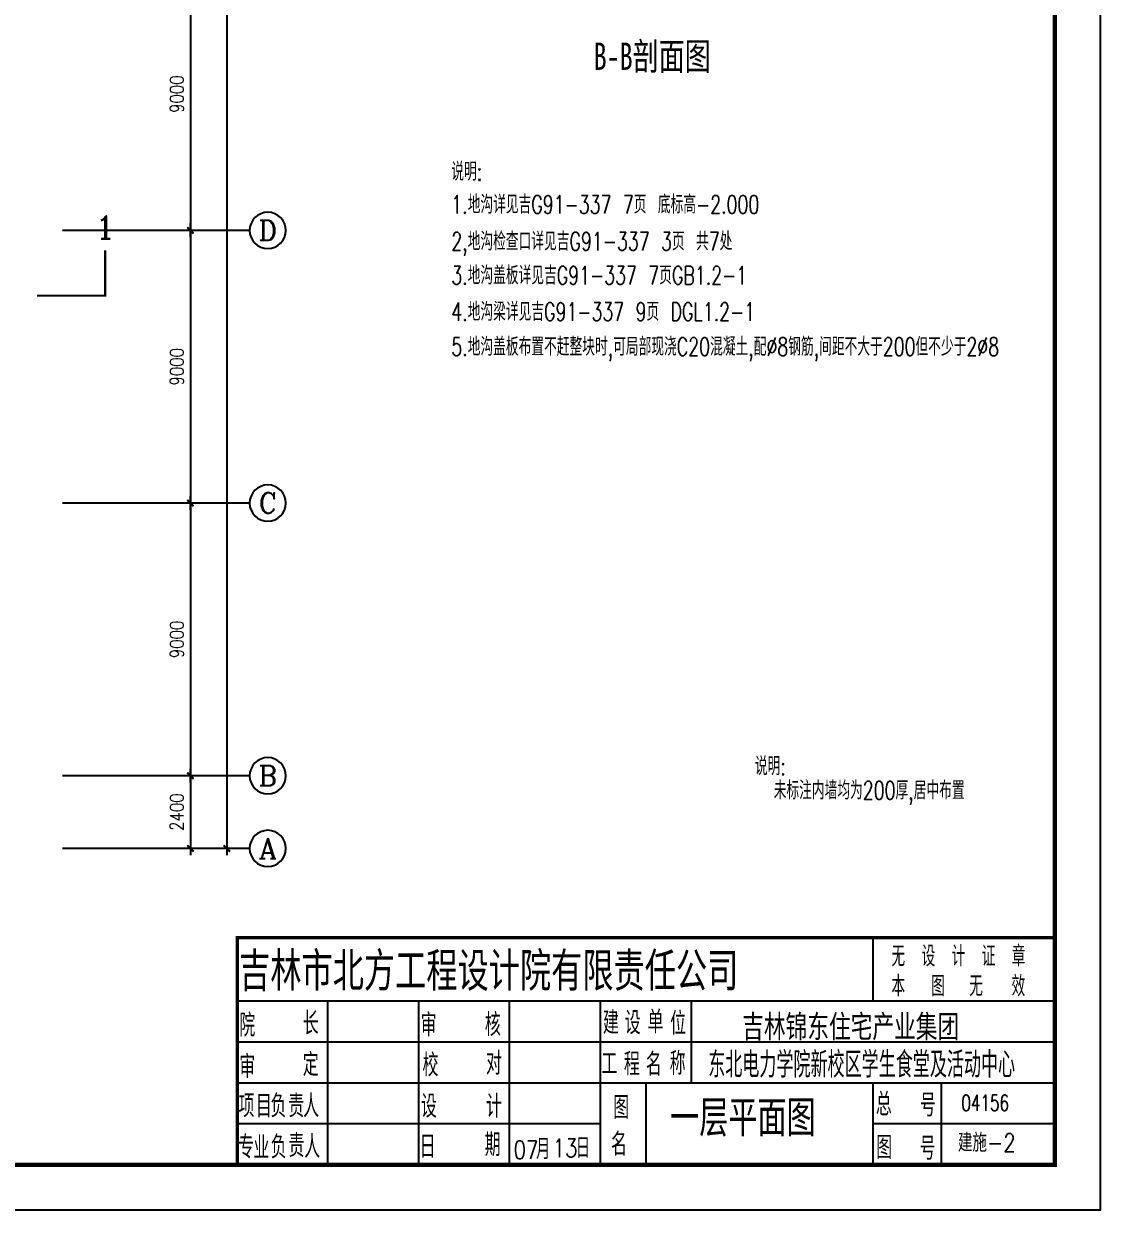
# Model space of a CAD drawing. Extents: x -55219 to 470149, y 494712 to 780039.
# Drawn here: x 35407 to 70931, y 593781 to 632948 of the extents above; entities that cross this region are included whole.
import ezdxf
from ezdxf.enums import TextEntityAlignment as Align

# ---------------------------------------------------------------- set-up
doc = ezdxf.new("R2010")
doc.units = 0
doc.header["$LTSCALE"] = 1500
doc.header["$MEASUREMENT"] = 0
doc.layers.get('0').update_dxf_attribs({"linetype": 'CONTINUOUS'})
doc.layers.get('DEFPOINTS').update_dxf_attribs({"linetype": 'CONTINUOUS'})
for name, color, linetype in [('AXIS', 3, 'CONTINUOUS'), ('AXIS_TEXT', 7, 'CONTINUOUS'), ('B1', 3, 'CONTINUOUS'), ('GPSCOMMON', 7, 'CONTINUOUS'), ('LVTRY', 6, 'CONTINUOUS'), ('PUB_DIM', 3, 'CONTINUOUS'), ('PUB_TEXT', 7, 'CONTINUOUS'), ('PUB_TITLE', 4, 'CONTINUOUS'), ('文字和字符', 3, 'CONTINUOUS')]:
    doc.layers.add(name, color=color, linetype=linetype)
doc.styles.add('-宋体', font='', dxfattribs={"width": 0.7})
doc.styles.add('_HZTXT', font='txt.shx', dxfattribs={"width": 0.8, "bigfont": 'hztxt.shx'})
doc.styles.add('COMP', font='complex', dxfattribs={"bigfont": 'hztxt'})
doc.styles.add('COMPLEX', font='COMPLEX')
doc.styles.add('DIM_FONT', font='SIMPLEX.shx', dxfattribs={"width": 0.8})
doc.styles.add('GPSXW', font='txt.shx', dxfattribs={"width": 0.8, "bigfont": 'hztxt.shx'})
doc.styles.add('H1', font='')
doc.styles.add('STY10', font='TXT', dxfattribs={"width": 0.7, "bigfont": 'HZTXT'})
doc.styles.add('STY13', font='TXT.shx', dxfattribs={"width": 0.7, "bigfont": 'STK.shx'})
doc.styles.add('STY3', font='TXT', dxfattribs={"width": 0.85, "bigfont": 'STK'})
doc.styles.add('STY7', font='TXT', dxfattribs={"width": 0.7, "bigfont": 'HZTXT'})
doc.styles.add('STY8', font='TXT', dxfattribs={"width": 0.7, "bigfont": 'HZTXT'})
doc.styles.add('STY9', font='TXT', dxfattribs={"width": 0.7, "bigfont": 'HZTXT'})
doc.styles.get('-宋体').set_extended_font_data('SimSun')
doc.styles.get('H1').set_extended_font_data('SimSun')
doc.dimstyles.new('AXIS150', dxfattribs={"dimscale": 1.5, "dimtxt": 300, "dimasz": 1, "dimexe": 250, "dimexo": 300, "dimgap": 150, "dimtad": 1, "dimdec": 0, "dimzin": 0, "dimdsep": 46, "dimtxsty": 'DIM_FONT', "dimblk": '_DIMX', "dimcen": 0.09, "dimse1": 1, "dimse2": 1, "dimclrt": 7, "dimadec": 0, "dimazin": 0, "dimtfac": 1, "dimtdec": 0, "dimtix": 1, "dimtmove": 2, "dimatfit": 3, "dimldrblk": '_DIMX', "dimfxl": 1, "dimtolj": 1, "dimtzin": 0, "dimarcsym": 0})

# ---------------------------------------------------------------- blocks, each defined once
blk = doc.blocks.new('_AXISO')
blk.add_circle((0, 0), 0.5)
at = {"layer": 'AXIS_TEXT', "style": 'COMPLEX', "width": 1.041667}
blk.add_attdef('A', text='', height=0.56, dxfattribs=at).set_placement((-0.25, -0.28), (0.25, -0.28), align=Align.FIT)
blk = doc.blocks.new('_DIMX')
blk.add_line((-150, 0), (150, 0))
at = {"const_width": 50}
blk.add_lwpolyline([(-70, -70), (70, 70)], dxfattribs=at)
blk = doc.blocks.new('*D59')
at = {"color": 0, "linetype": 'ByBlock'}
blk.add_line((40909, 635122), (40909, 626125), dxfattribs=at)
at = {"layer": 'DEFPOINTS', "color": 0, "linetype": 'ByBlock'}
for p in [(36688, 635124), (36688, 626124), (40909, 626124)]:
    blk.add_point(p, dxfattribs=at)
at = {"color": 0, "linetype": 'ByBlock', "xscale": 1.5, "yscale": 1.5, "zscale": 1.5}
for p, rotation in [((40909, 635124), 90), ((40909, 626124), 270)]:
    blk.add_blockref('_DIMX', p, dxfattribs=dict(at, rotation=rotation))
at = {"color": 7, "linetype": 'ByBlock', "insert": (40459, 630624), "char_height": 450, "attachment_point": 5, "rotation": 90, "style": 'DIM_FONT'}
blk.add_mtext('\\A1;9000', dxfattribs=at)
blk = doc.blocks.new('*D60')
at = {"color": 0, "linetype": 'ByBlock'}
blk.add_line((40909, 626122), (40909, 617125), dxfattribs=at)
at = {"layer": 'DEFPOINTS', "color": 0, "linetype": 'ByBlock'}
for p in [(36688, 626124), (36688, 617124), (40909, 617124)]:
    blk.add_point(p, dxfattribs=at)
at = {"color": 0, "linetype": 'ByBlock', "xscale": 1.5, "yscale": 1.5, "zscale": 1.5}
for p, rotation in [((40909, 626124), 90), ((40909, 617124), 270)]:
    blk.add_blockref('_DIMX', p, dxfattribs=dict(at, rotation=rotation))
at = {"color": 7, "linetype": 'ByBlock', "insert": (40459, 621624), "char_height": 450, "attachment_point": 5, "rotation": 90, "style": 'DIM_FONT'}
blk.add_mtext('\\A1;9000', dxfattribs=at)
blk = doc.blocks.new('*D61')
at = {"color": 0, "linetype": 'ByBlock'}
blk.add_line((42109, 671122), (42109, 605725), dxfattribs=at)
at = {"layer": 'DEFPOINTS', "color": 0, "linetype": 'ByBlock'}
for p in [(36688, 671124), (36688, 605724), (42109, 605724)]:
    blk.add_point(p, dxfattribs=at)
at = {"color": 0, "linetype": 'ByBlock', "xscale": 1.5, "yscale": 1.5, "zscale": 1.5}
for p, rotation in [((42109, 671124), 90), ((42109, 605724), 270)]:
    blk.add_blockref('_DIMX', p, dxfattribs=dict(at, rotation=rotation))
at = {"color": 7, "linetype": 'ByBlock', "insert": (41659, 638424), "char_height": 450, "attachment_point": 5, "rotation": 90, "style": 'DIM_FONT'}
blk.add_mtext('\\A1;65400', dxfattribs=at)
blk = doc.blocks.new('*D62')
at = {"color": 0, "linetype": 'ByBlock'}
blk.add_line((40909, 608122), (40909, 605725), dxfattribs=at)
at = {"layer": 'DEFPOINTS', "color": 0, "linetype": 'ByBlock'}
for p in [(36688, 608124), (36688, 605724), (40909, 605724)]:
    blk.add_point(p, dxfattribs=at)
at = {"color": 0, "linetype": 'ByBlock', "xscale": 1.5, "yscale": 1.5, "zscale": 1.5}
for p, rotation in [((40909, 608124), 90), ((40909, 605724), 270)]:
    blk.add_blockref('_DIMX', p, dxfattribs=dict(at, rotation=rotation))
at = {"color": 7, "linetype": 'ByBlock', "insert": (40459, 606924), "char_height": 450, "attachment_point": 5, "rotation": 90, "style": 'DIM_FONT'}
blk.add_mtext('\\A1;2400', dxfattribs=at)
blk = doc.blocks.new('*D63')
at = {"color": 0, "linetype": 'ByBlock'}
blk.add_line((40909, 617122), (40909, 608125), dxfattribs=at)
at = {"layer": 'DEFPOINTS', "color": 0, "linetype": 'ByBlock'}
for p in [(36688, 617124), (36688, 608124), (40909, 608124)]:
    blk.add_point(p, dxfattribs=at)
at = {"color": 0, "linetype": 'ByBlock', "xscale": 1.5, "yscale": 1.5, "zscale": 1.5}
for p, rotation in [((40909, 617124), 90), ((40909, 608124), 270)]:
    blk.add_blockref('_DIMX', p, dxfattribs=dict(at, rotation=rotation))
at = {"color": 7, "linetype": 'ByBlock', "insert": (40459, 612624), "char_height": 450, "attachment_point": 5, "rotation": 90, "style": 'DIM_FONT'}
blk.add_mtext('\\A1;9000', dxfattribs=at)
blk = doc.blocks.new('_SECTION')
at = {"const_width": 0.1}
blk.add_lwpolyline([(2, 0), (0, 0), (0, 3)], dxfattribs=at)
at = {"style": 'COMP'}
blk.add_attdef('A', text='', height=1, dxfattribs=at).set_placement((3, 0), align=Align.MIDDLE)

msp = doc.modelspace()

# ---------------------------------------------------------------- linework, layer by layer
at = {"color": 3, "linetype": 'Continuous'}
for p, q in [((63430.6, 602781.4), (63430.6, 600681.4)), ((69430.6, 595281.4), (69430.6, 602781.4)), ((69430.6, 600681.4), (42430.6, 600681.4)), ((45430.6, 600681.4), (45430.6, 595281.4)), ((48430.6, 600681.4), (48430.6, 595281.4)), ((51430.6, 600681.4), (51430.6, 595281.4)), ((54430.6, 600681.4), (54430.6, 595281.4)), ((57430.6, 600681.4), (57430.6, 597981.4)), ((69430.6, 599331.4), (42430.6, 599331.4)), ((69430.6, 597981.4), (42430.6, 597981.4)), ((55930.6, 597981.4), (55930.6, 595281.4)), ((63430.6, 597981.4), (63430.6, 595281.4)), ((65680.6, 597981.4), (65680.6, 595281.4)), ((54430.6, 596631.4), (42430.6, 596631.4)), ((69468.7, 596631.4), (63430.6, 596631.4))]:
    msp.add_line(p, q, dxfattribs=at)
at = {"color": 3}
msp.add_line((42430.6, 595281.4), (69430.6, 595281.4), dxfattribs=at)
at = {"layer": 'AXIS'}
for p, q in [((42859.4, 626124), (36688, 626124)), ((42859.4, 617124), (36688, 617124)), ((42859.4, 608124), (36688, 608124)), ((42859.4, 605724), (36688, 605724))]:
    msp.add_line(p, q, dxfattribs=at)
at = {"layer": 'GPSCOMMON', "color": 1, "const_width": 105}
msp.add_lwpolyline([(42454.7, 595281.4), (42454.7, 602781.4), (69454.7, 602781.4)], dxfattribs=at)
at = {"layer": 'PUB_TITLE'}
msp.add_lwpolyline([(-55219.4, 593781.4), (-55219.4, 682881.4), (70930.6, 682881.4), (70930.6, 593781.4)], close=True, dxfattribs=at)
at = {"layer": 'PUB_TITLE', "const_width": 150}
msp.add_lwpolyline([(-51469.4, 595281.4), (69430.6, 595281.4), (69430.6, 681381.4), (-51469.4, 681381.4)], close=True, dxfattribs=at)

# ---------------------------------------------------------------- block references
at = {"layer": 'AXIS'}
ref = msp.add_blockref('_AXISO', (43459.4, 626124), dxfattribs=dict(at, xscale=-1200, yscale=1200, zscale=1200))
ref.add_attrib('A', 'D', dxfattribs={"layer": 'AXIS_TEXT', "height": 672, "style": 'COMPLEX', "width": 1.102941}).set_placement((43159.4, 625788), (43759.4, 625788), align=Align.FIT)
ref = msp.add_blockref('_AXISO', (43459.4, 617124), dxfattribs=dict(at, xscale=-1200, yscale=1200, zscale=1200))
ref.add_attrib('A', 'C', dxfattribs={"layer": 'AXIS_TEXT', "height": 672, "style": 'COMPLEX', "width": 1.25}).set_placement((43159.4, 616788), (43759.4, 616788), align=Align.FIT)
ref = msp.add_blockref('_AXISO', (43459.4, 608124), dxfattribs=dict(at, xscale=-1200, yscale=1200, zscale=1200))
ref.add_attrib('A', 'B', dxfattribs={"layer": 'AXIS_TEXT', "height": 672, "style": 'COMPLEX', "width": 1.102941}).set_placement((43159.4, 607788), (43759.4, 607788), align=Align.FIT)
ref = msp.add_blockref('_AXISO', (43459.4, 605724), dxfattribs=dict(at, xscale=-1200, yscale=1200, zscale=1200))
ref.add_attrib('A', 'A', dxfattribs={"layer": 'AXIS_TEXT', "height": 672, "style": 'COMPLEX', "width": 1.041667}).set_placement((43159.4, 605388), (43759.4, 605388), align=Align.FIT)
at = {"layer": 'PUB_DIM'}
ref = msp.add_blockref('_SECTION', (38096.1, 623972.5), dxfattribs=dict(at, xscale=750, yscale=750, zscale=750, rotation=89.99999999999999))
ref.add_attrib('A', '1', dxfattribs={"layer": '0', "height": 750, "style": 'COMP'}).set_placement((38096.1, 626222.5), align=Align.MIDDLE)

# ---------------------------------------------------------------- texts
at = {"color": 3, "linetype": 'Continuous'}
for s, height, style, width, p in [('吉林市北方工程设计院有限责任公司', 1275, 'STY3', 0.85, (42514.6, 601025.6)), ('单', 750, 'STY9', 0.7, (55991.3, 599620)), ('院', 750, 'STY8', 0.7, (42520.3, 599514)), ('长', 750, 'STY8', 0.7, (44616.4, 599578.5)), ('审', 750, 'STY8', 0.7, (48506.5, 599522.9)), ('核', 750, 'STY8', 0.7, (50625, 599529)), ('建', 750, 'STY9', 0.7, (54519.4, 599598.2)), ('设', 750, 'STY9', 0.7, (55238.8, 599591.3)), ('位', 750, 'STY9', 0.7, (56737.7, 599577.6)), ('审', 750, 'STY8', 0.7, (42520.3, 598148.5)), ('定', 750, 'STY8', 0.7, (44616.4, 598213)), ('校', 750, 'STY8', 0.7, (48566.1, 598196.8)), ('对', 750, 'STY8', 0.7, (50660.7, 598255.3)), ('工', 750, 'STY9', 0.7, (54470.8, 598237.8)), ('程', 750, 'STY9', 0.7, (55211.8, 598230.9)), ('名', 750, 'STY9', 0.7, (55934.8, 598224.1)), ('称', 750, 'STY9', 0.7, (56722.1, 598252.7)), ('总', 750, 'STY7', 0.7, (63525.7, 596906.7)), ('目', 750, 'STY8', 0.7, (43070.3, 596848.4)), ('负', 750, 'STY8', 0.7, (43549.6, 596848.4)), ('责', 750, 'STY8', 0.7, (44135.8, 596848.4)), ('人', 750, 'STY8', 0.7, (44627.8, 596848.4)), ('设', 750, 'STY8', 0.7, (48513.7, 596839.1)), ('计', 750, 'STY8', 0.7, (50662.8, 596837.4)), ('图', 750, 'STY10', 0.7, (54859.4, 596797.8)), ('号', 750, 'STY7', 0.7, (64979.1, 596875)), ('04156', 525, 'STY7', 0.7, (66347.4, 597061.8)), ('业', 750, 'STY8', 0.7, (42987.5, 595473)), ('负', 750, 'STY8', 0.7, (43555.9, 595495.2)), ('责', 750, 'STY8', 0.7, (44143.8, 595532.8)), ('人', 750, 'STY8', 0.7, (44662.4, 595507.9)), ('日', 750, 'STY8', 0.7, (48469.9, 595508.1)), ('期', 750, 'STY8', 0.7, (50616.8, 595565.8)), ('月', 675, 'STY8', 0.7, (52311.8, 595466.9)), ('日', 675, 'STY8', 0.7, (53625.6, 595501.7)), ('名', 750, 'STY10', 0.7, (54786.1, 595584.6)), ('图', 750, 'STY7', 0.7, (63536.8, 595479.1)), ('号', 750, 'STY7', 0.7, (64970.5, 595447.7))]:
    msp.add_text(s, height=height, dxfattribs=dict(at, style=style, width=width)).set_placement(p)
at = {"color": 3}
for s, height, style, width, p in [('无', 675, 'STY13', 0.7, (64042, 601830.2)), ('设', 675, 'STY13', 0.7, (65034.8, 601830.2)), ('计', 675, 'STY13', 0.7, (66027.6, 601830.2)), ('证', 675, 'STY13', 0.7, (67020.4, 601830.2)), ('章', 675, 'STY13', 0.7, (68013.2, 601830.2)), ('本', 675, 'STY13', 0.7, (64042, 600842.8)), ('图', 675, 'STY13', 0.7, (65353.7, 600842.8)), ('无', 675, 'STY13', 0.7, (66607.5, 600842.8)), ('效', 675, 'STY13', 0.7, (68005.9, 600842.8)), ('13', 600, 'GPSXW', 0.8, (52859.4, 595536.4)), ('07', 600, 'GPSXW', 0.8, (51570.6, 595475.2))]:
    msp.add_text(s, height=height, dxfattribs=dict(at, style=style, width=width)).set_placement(p)
at = {"linetype": 'Continuous', "style": 'STY8', "width": 0.7}
for s, p in [('项', (42495.3, 596848.4)), ('专', (42482.9, 595494.4))]:
    msp.add_text(s, height=750, dxfattribs=at).set_placement(p)
at = {"layer": 'B1', "color": 3, "style": '_HZTXT', "width": 0.8}
msp.add_text('建施-2', height=600, dxfattribs=at).set_placement((66233.7, 595715.1))
at = {"layer": 'LVTRY', "style": '_HZTXT', "width": 0.8}
msp.add_text('一层平面图', height=1200, dxfattribs=at).set_placement((56738.8, 596218.5))
at = {"layer": 'PUB_TEXT', "width": 0.7}
for s, height, style, p in [('B-B剖面图', 900, '-宋体', (54215.3, 631424.6)), ('说明:', 600, '_HZTXT', (49516.4, 627767.2)), ('1.地沟详见吉G91-337 7页 底标高-2.000', 600, '_HZTXT', (49516.4, 626682.1)), ('2,地沟检查口详见吉G91-337 3页 共7处', 600, '_HZTXT', (49516.4, 625464.9)), ('3.地沟盖板详见吉G91-337 7页GB1.2-1   ', 600, '_HZTXT', (49516.4, 624343.1)), ('4.地沟梁详见吉G91-337 9页 DGL1.2-1  ', 600, '_HZTXT', (49516.4, 623141.3)), ('5.地沟盖板布置不赶整块时,可局部现浇C20混凝土,配%%C8钢筋,间距不大于200但不少于2%%C8', 600, '_HZTXT', (49516.4, 621987.8)), ('说明:', 600, '_HZTXT', (59533.6, 608141.8)), ('未标注内墙均为200厚,居中布置', 600, '_HZTXT', (60155.1, 607343.3))]:
    msp.add_text(s, height=height, dxfattribs=dict(at, style=style)).set_placement(p)
at = {"layer": '文字和字符', "color": 2, "style": 'H1'}
for s, width, p in [('吉林锦东住宅产业集团', 0.7, (59114.8, 599474.7)), ('东北电力学院新校区学生食堂及活动中心', 0.55, (57993.5, 598241.6))]:
    msp.add_text(s, height=750, dxfattribs=dict(at, width=width)).set_placement(p)

# ---------------------------------------------------------------- dimensions: what is measured, and where the dimension line sits
at = {"layer": 'AXIS'}
dim = msp.add_aligned_dim(p1=(36688, 671124), p2=(36688, 605724), distance=5421.4, dimstyle='AXIS150', dxfattribs=at)
dim.commit()
dim.dimension.update_dxf_attribs({"geometry": '*D61', "text_midpoint": (41659.4, 638424)})
for base, p1, p2, picture, middle in [((40909.4, 626124), (36688, 635124), (36688, 626124), '*D59', (40459.4, 630624)), ((40909.4, 617124), (36688, 626124), (36688, 617124), '*D60', (40459.4, 621624)), ((40909.4, 608124), (36688, 617124), (36688, 608124), '*D63', (40459.4, 612624)), ((40909.4, 605724), (36688, 608124), (36688, 605724), '*D62', (40459.4, 606924))]:
    dim = msp.add_linear_dim(base=base, p1=p1, p2=p2, angle=270, dimstyle='AXIS150', dxfattribs=at)
    dim.commit()
    dim.dimension.update_dxf_attribs({"geometry": picture, "text_midpoint": middle})

doc.saveas('drawing.dxf')
